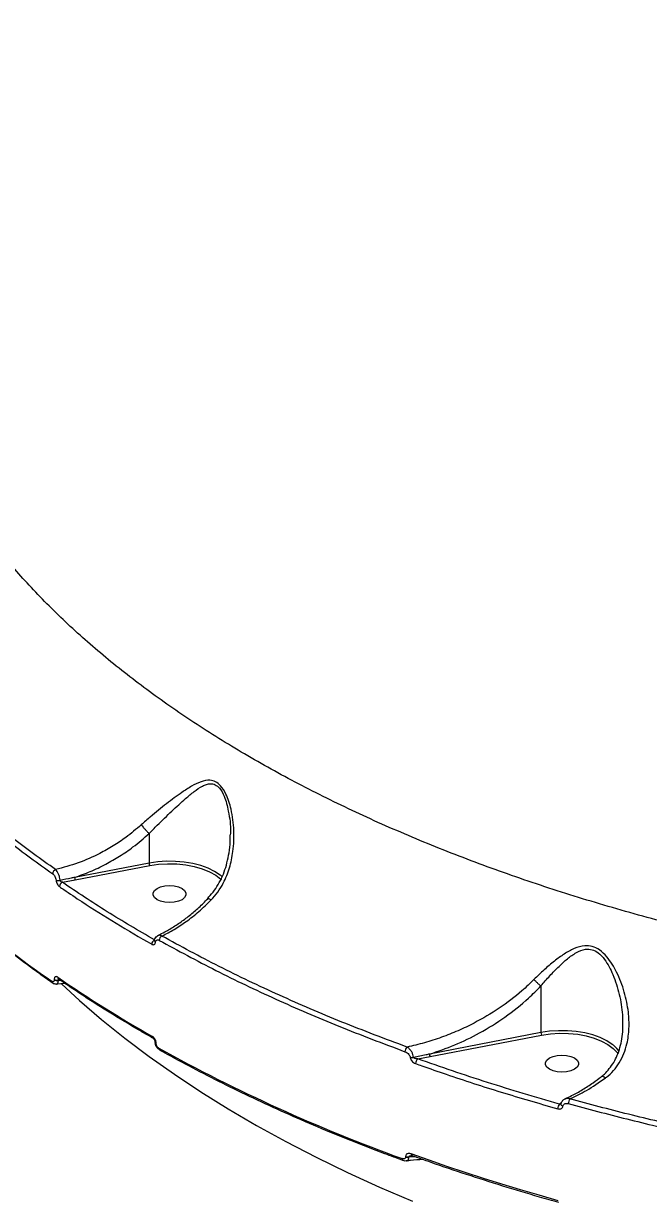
# Model space of a CAD drawing. Header units: millimetres. Extents: x -4781 to 5098, y -4410 to 4664.
# Drawn here: x -1926.1 to -1756.6, y 28 to 346.7 of the extents above; entities that cross this region are included whole.
import ezdxf

# ---------------------------------------------------------------- set-up
doc = ezdxf.new("R2010")
doc.units = ezdxf.units.MM
for name, color, linetype in [('DIKOM_ОБЪЕКТ', 7, 'Continuous'), ('DIKOM_РАЗМЕР_ЗОНА', 7, 'Continuous'), ('DIKOM_РАЗМЕР_ОБЪЕКТА', 7, 'Continuous')]:
    doc.layers.add(name, color=color, linetype=linetype)
doc.styles.add('style1', font='arial.ttf', dxfattribs={"width": 0.8})
doc.dimstyles.new('1-50', dxfattribs={"dimtxt": 300, "dimasz": 200, "dimexe": 100, "dimexo": 0, "dimgap": 100, "dimtad": 1, "dimtxsty": 'style1', "dimcen": 200, "dimclrd": 7, "dimclre": 7, "dimclrt": 7, "dimadec": 1, "dimazin": 2, "dimtfac": 1, "dimtmove": 0, "dimatfit": 2, "dimfxl": 0, "dimlwd": 25, "dimlwe": 18, "dimarcsym": 0})

# ---------------------------------------------------------------- blocks, each defined once
blk = doc.blocks.new('*D54')
at = {"layer": 'Defpoints', "color": 0, "transparency": 16777216}
for p in [(2534.93, 1098.4), (-3331.22, 763.4), (2534.93, -3200.56)]:
    blk.add_point(p, dxfattribs=at)
at = {"layer": 'DIKOM_РАЗМЕР_ОБЪЕКТА', "color": 7, "lineweight": 18, "transparency": 16777216}
for p, q in [((2534.93, 1098.4), (2534.93, -3300.56)), ((-3331.22, 763.4), (-3331.22, -3300.56))]:
    blk.add_line(p, q, dxfattribs=at)
at = {"layer": 'DIKOM_РАЗМЕР_ОБЪЕКТА', "color": 7, "lineweight": 25, "transparency": 16777216}
blk.add_line((-3131.22, -3200.56), (2334.93, -3200.56), dxfattribs=at)
at = {"layer": 'DIKOM_РАЗМЕР_ОБЪЕКТА', "color": 7, "transparency": 16777216}
for points in [[(-3131.22, -3167.23), (-3131.22, -3233.9), (-3331.22, -3200.56)], [(2334.93, -3167.23), (2334.93, -3233.9), (2534.93, -3200.56)]]:
    blk.add_solid(points, dxfattribs=at)
at = {"layer": 'DIKOM_РАЗМЕР_ОБЪЕКТА', "color": 7, "transparency": 16777216, "insert": (941.13, -2947.39), "char_height": 300, "attachment_point": 5, "style": 'style1'}
blk.add_mtext('5870', dxfattribs=at)
blk = doc.blocks.new('*D57')
at = {"layer": 'Defpoints', "color": 0, "transparency": 16777216}
for p in [(4034.06, 1180.11), (-4781.22, 856.14), (4034.06, -4310.06)]:
    blk.add_point(p, dxfattribs=at)
at = {"layer": 'DIKOM_РАЗМЕР_ЗОНА', "color": 7, "lineweight": 18, "transparency": 16777216}
for p, q in [((4034.06, 1180.11), (4034.06, -4410.06)), ((-4781.22, 856.14), (-4781.22, -4410.06))]:
    blk.add_line(p, q, dxfattribs=at)
at = {"layer": 'DIKOM_РАЗМЕР_ЗОНА', "color": 7, "lineweight": 25, "transparency": 16777216}
blk.add_line((-4581.22, -4310.06), (3834.06, -4310.06), dxfattribs=at)
at = {"layer": 'DIKOM_РАЗМЕР_ЗОНА', "color": 7, "transparency": 16777216}
for points in [[(-4581.22, -4276.72), (-4581.22, -4343.39), (-4781.22, -4310.06)], [(3834.06, -4276.72), (3834.06, -4343.39), (4034.06, -4310.06)]]:
    blk.add_solid(points, dxfattribs=at)
at = {"layer": 'DIKOM_РАЗМЕР_ЗОНА', "color": 7, "transparency": 16777216, "insert": (-1490.8, -4056.88), "char_height": 300, "attachment_point": 5, "style": 'style1'}
blk.add_mtext('8820', dxfattribs=at)

msp = doc.modelspace()

# ---------------------------------------------------------------- linework, layer by layer
at = {"layer": 'DIKOM_ОБЪЕКТ', "color": 7, "linetype": 'Continuous', "lineweight": 15}
for p, q in [((-1892.049, 126.809), (-1892.049, 118.81)), ((-1892.049, 118.81), (-1912.25, 114.904)), ((-1912.074, 114.234), (-1891.877, 118.139)), ((-1872.2, 115.048), (-1872.547, 115.344)), ((-1915.571, 113.573), (-1912.074, 114.234)), ((-1917.783, 87.189), (-1917.783, 87.121)), ((-1914.802, 86.093), (-1917.168, 85.921)), ((-1916.653, 87.008), (-1916.266, 87.077)), ((-1916.653, 86.94), (-1916.653, 87.008)), ((-1916.092, 86.96), (-1916.653, 86.94)), ((-1785.789, 85.443), (-1785.789, 72.79)), ((-1890.372, 70.171), (-1890.372, 70.217)), ((-1785.789, 72.79), (-1816.007, 66.947)), ((-1815.831, 66.277), (-1785.613, 72.12)), ((-1890.11, 69.823), (-1890.11, 69.87)), ((-1819.191, 65.639), (-1815.831, 66.277)), ((-1780.311, 53.599), (-1780.755, 53.408)), ((-1780.321, 53.438), (-1780.319, 53.45)), ((-1822.488, 39.151), (-1822.488, 39.062)), ((-1821.588, 39.084), (-1820.482, 39.278)), ((-1819.963, 39.094), (-1821.588, 38.995)), ((-1821.588, 38.995), (-1821.588, 39.084)), ((-1820.722, 39.364), (-1820.732, 39.367))]:
    msp.add_line(p, q, dxfattribs=at)
at = {"layer": 'DIKOM_ОБЪЕКТ', "color": 7, "linetype": 'Continuous', "lineweight": 15, "flags": 128}
for points in [[(-1872.547, 115.344), (-1872.806, 115.549), (-1874.301, 116.53), (-1876.059, 117.388), (-1878.041, 118.104), (-1880.206, 118.663), (-1882.506, 119.053), (-1884.892, 119.265), (-1887.312, 119.295), (-1889.716, 119.142), (-1892.049, 118.81)], [(-1891.877, 118.139), (-1889.486, 118.474), (-1887.024, 118.614), (-1884.548, 118.558), (-1882.12, 118.304), (-1879.796, 117.861), (-1877.634, 117.238), (-1875.683, 116.451), (-1873.993, 115.518), (-1872.602, 114.462), (-1872.455, 114.326)], [(-1886.499, 112.696), (-1885.231, 112.602), (-1884.066, 112.328), (-1883.098, 111.896), (-1882.406, 111.341), (-1882.045, 110.708), (-1882.045, 110.049), (-1882.406, 109.416), (-1883.098, 108.861), (-1884.066, 108.429), (-1885.231, 108.155), (-1886.499, 108.061), (-1887.767, 108.155), (-1888.932, 108.429), (-1889.9, 108.861), (-1890.592, 109.416), (-1890.953, 110.049), (-1890.953, 110.708), (-1890.592, 111.341), (-1889.9, 111.896), (-1888.932, 112.328), (-1887.767, 112.602), (-1886.499, 112.696)], [(-1915.825, 86), (-1910.903, 81.471), (-1904.924, 76.32), (-1898.643, 71.266), (-1892.065, 66.313), (-1885.197, 61.465), (-1878.045, 56.728), (-1870.617, 52.105), (-1862.918, 47.6), (-1854.955, 43.219), (-1846.737, 38.965), (-1838.271, 34.842), (-1829.565, 30.854), (-1820.626, 27.004)], [(-1766.113, 69.34), (-1766.438, 69.596), (-1767.949, 70.576), (-1769.723, 71.431), (-1771.722, 72.143), (-1773.902, 72.696), (-1776.216, 73.078), (-1778.614, 73.281), (-1781.044, 73.3), (-1783.453, 73.136), (-1785.789, 72.79)], [(-1785.613, 72.12), (-1783.22, 72.469), (-1780.751, 72.622), (-1778.266, 72.575), (-1775.824, 72.332), (-1773.486, 71.896), (-1771.307, 71.279), (-1769.339, 70.495), (-1767.632, 69.565), (-1766.225, 68.508), (-1766.128, 68.421)], [(-1766.128, 68.421), (-1765.152, 67.353), (-1764.839, 66.895)], [(-1764.598, 67.754), (-1765.223, 68.512), (-1766.113, 69.34)], [(-1780.081, 66.705), (-1778.813, 66.612), (-1777.648, 66.338), (-1776.68, 65.906), (-1775.988, 65.351), (-1775.627, 64.718), (-1775.627, 64.058), (-1775.988, 63.425), (-1776.68, 62.87), (-1777.648, 62.438), (-1778.813, 62.164), (-1780.081, 62.07), (-1781.349, 62.164), (-1782.514, 62.438), (-1783.482, 62.87), (-1784.175, 63.425), (-1784.535, 64.058), (-1784.535, 64.718), (-1784.175, 65.351), (-1783.482, 65.906), (-1782.514, 66.338), (-1781.349, 66.612), (-1780.081, 66.705)], [(-1779.816, 52.801), (-1780.011, 52.909), (-1780.165, 53.036), (-1780.272, 53.176), (-1780.323, 53.32), (-1780.321, 53.438)], [(-1781.103, 27.158), (-1786.234, 28.622), (-1791.324, 30.123), (-1796.373, 31.661), (-1801.38, 33.235), (-1806.344, 34.845), (-1811.263, 36.49), (-1816.138, 38.17), (-1820.966, 39.886)]]:
    msp.add_lwpolyline(points, dxfattribs=at)
at = {"layer": 'DIKOM_ОБЪЕКТ', "color": 7, "linetype": 'Continuous', "lineweight": 15}
for centre, radius, start, end in [((-1779.629, 288.949), 245.27, 220.98453, 235.54502), ((-1916.855, 115.816), 1.331, 115.15242, 177.10233), ((-1910.938, 114.89), 1.312, 179.38562, 210.00714), ((-1916.623, 115.979), 1.935, 249.88319, 284.29069), ((-1915.043, 112.352), 1.33, 113.3863, 177.3289), ((-1887.867, 97.769), 1.434, 120.75616, 177.81224), ((-1889.913, 96.712), 1.415, 118.41473, 177.99867), ((-1890.065, 97.729), 0.506, 175.86637, 240.03649), ((-1917.792, 86.668), 0.602, 176.33399, 232.15246), ((-1916.98, 88.587), 1.612, 240.1237, 281.70894), ((-1916.98, 88.516), 1.61, 240.09252, 281.74013), ((-1916.239, 87.786), 0.605, 176.52075, 232.19917), ((-1721.976, 370.642), 343.453, 235.43263, 240.4958), ((-1890.556, 71.676), 0.568, 174.66135, 235.80628), ((-1889.945, 70.22), 0.43, 187.33183, 247.5233), ((-1889.949, 70.263), 0.424, 185.3533, 247.78954), ((-1784.477, 72.776), 1.311, 179.40589, 210.0069), ((-1888.862, 68.528), 0.571, 174.82719, 235.72825), ((-1668.95, 466.14), 454.605, 240.98797, 250.13149), ((-1820.91, 67.587), 1.744, 133.15202, 179.16922), ((-1814.701, 66.932), 1.306, 179.33728, 210.07551), ((-1820.894, 68.126), 2.137, 260.80229, 285.5772), ((-1818.027, 64.352), 1.735, 132.14727, 179.49379), ((-1776.304, 53.499), 2.062, 141.37644, 179.76584), ((-1779.229, 52.108), 2.005, 139.55846, 179.985), ((-1822.932, 38.519), 0.528, 171.63806, 237.12305), ((-1821.908, 40.866), 1.81, 251.32851, 280.18304), ((-1821.908, 40.782), 1.815, 251.36873, 280.14282), ((-1820.453, 39.805), 0.52, 171.09154, 237.53025)]:
    msp.add_arc(centre, radius, start, end, dxfattribs=at)
for points, knots in [([(-1641.636, 84.127), (-1648.659, 84.784), (-1662.727, 86.099), (-1683.534, 88.858), (-1704.064, 92.172), (-1724.201, 96.084), (-1743.856, 100.561), (-1762.964, 105.598), (-1781.479, 111.198), (-1799.385, 117.339), (-1816.629, 124), (-1833.135, 131.146), (-1848.822, 138.748), (-1863.64, 146.786), (-1877.544, 155.258), (-1890.53, 164.139), (-1902.562, 173.399), (-1913.587, 182.993), (-1923.552, 192.878), (-1932.421, 203.032), (-1940.156, 213.445), (-1946.764, 224.093), (-1952.235, 234.938), (-1956.533, 245.929), (-1959.682, 257.018), (-1961.501, 268.178), (-1962.241, 275.98), (-1962.035, 280.055), (-1962.018, 280.39)], [0, 0, 0, 0, 0.0397188, 0.0795629, 0.1194709, 0.1593792, 0.1992233, 0.2389422, 0.2786624, 0.3185074, 0.3584166, 0.3983257, 0.4381713, 0.4778916, 0.5176401, 0.5575131, 0.5974499, 0.6373872, 0.6772603, 0.7170089, 0.7568217, 0.796759, 0.8367603, 0.8767619, 0.9167, 0.956513, 0.9964242, 1, 1, 1, 1]), ([(-1964.818, 157.469), (-1963.363, 155.793), (-1959.109, 150.89), (-1951.365, 142.925), (-1941.251, 133.65), (-1930.273, 124.593), (-1922.213, 118.786), (-1918.184, 115.883)], [0, 0, 0, 0, 0.1144531, 0.3347657, 0.5550742, 0.7775382, 1, 1, 1, 1]), ([(-1917.421, 117.02), (-1921.403, 119.889), (-1929.369, 125.626), (-1940.301, 134.628), (-1950.439, 143.91), (-1958.231, 151.918), (-1962.503, 156.841), (-1963.955, 158.513)], [0, 0, 0, 0, 0.2203106, 0.4406202, 0.6630836, 0.8855441, 1, 1, 1, 1]), ([(-1875.232, 108.785), (-1874.609, 109.489), (-1873.35, 110.911), (-1871.614, 113.808), (-1870.131, 117.485), (-1869.124, 122.293), (-1868.905, 127.689), (-1869.49, 132.269), (-1870.396, 135.545), (-1871.27, 137.783), (-1872.469, 139.741), (-1874.026, 140.978), (-1875.847, 141.429), (-1878.035, 140.948), (-1880.543, 139.692), (-1883.613, 137.705), (-1887.312, 134.933), (-1891.047, 131.909), (-1893.361, 129.889), (-1894.179, 129.175)], [0, 0, 0, 0, 0.0443355, 0.0895877, 0.1599508, 0.2324625, 0.3224938, 0.4152113, 0.4503602, 0.4859289, 0.5329408, 0.5664257, 0.5998029, 0.6530969, 0.7102627, 0.7686655, 0.8578759, 0.9497868, 1, 1, 1, 1]), ([(-1892.056, 126.829), (-1892.054, 126.831), (-1891.308, 127.577), (-1889.235, 129.673), (-1885.887, 132.928), (-1882.587, 135.954), (-1879.859, 138.258), (-1877.985, 139.515), (-1876.504, 140.17), (-1875.359, 140.405), (-1874.108, 140.19), (-1872.735, 139.041), (-1871.731, 137.141), (-1871.007, 134.978), (-1870.305, 131.742), (-1869.873, 128.867), (-1870.024, 126.718), (-1870.041, 126.474)], [0, 0, 0, 0, 0.0002392, 0.074854, 0.2105113, 0.346314, 0.4312086, 0.5158836, 0.5533114, 0.5906107, 0.6352528, 0.6796451, 0.7442894, 0.7952583, 0.8463357, 0.9825564, 1, 1, 1, 1]), ([(-1918.161, 86.192), (-1919.353, 87.035), (-1922.812, 89.479), (-1928.342, 93.597), (-1934.659, 98.575), (-1940.706, 103.642), (-1946.483, 108.794), (-1951.984, 114.026), (-1957.202, 119.335), (-1961.387, 123.884), (-1963.787, 126.672), (-1964.626, 127.646)], [0, 0, 0, 0, 0.0652735, 0.189296, 0.3133227, 0.4373482, 0.5613713, 0.685388, 0.8093937, 0.9333916, 1, 1, 1, 1]), ([(-1894.179, 129.175), (-1895.55, 128.009), (-1897.967, 125.954), (-1901.777, 123.42), (-1906.046, 121.011), (-1911.268, 118.673), (-1915.354, 117.575), (-1917.421, 117.02)], [0, 0, 0, 0, 0.2022608, 0.3564058, 0.5119907, 0.7532505, 1, 1, 1, 1]), ([(-1894.179, 129.175), (-1894.165, 129.158), (-1894.028, 128.982), (-1893.707, 128.589), (-1893.164, 127.973), (-1892.579, 127.344), (-1892.23, 127.001), (-1892.056, 126.829)], [0, 0, 0, 0, 0.0261268, 0.2630382, 0.5086835, 0.7543059, 1, 1, 1, 1]), ([(-1912.25, 114.904), (-1910.826, 115.412), (-1907.964, 116.434), (-1903.883, 118.397), (-1900.016, 120.638), (-1896.022, 123.357), (-1893.482, 125.564), (-1892.049, 126.809)], [0, 0, 0, 0, 0.1948141, 0.3916438, 0.5750656, 0.7602113, 1, 1, 1, 1]), ([(-1892.049, 126.809), (-1892.05, 126.813), (-1892.05, 126.819), (-1892.053, 126.826), (-1892.056, 126.829), (-1892.056, 126.829)], [0, 0, 0, 0, 0.5009992, 0.9268421, 1, 1, 1, 1]), ([(-1876.275, 109.199), (-1876.011, 109.46), (-1875.159, 110.301), (-1873.949, 111.936), (-1872.657, 114.077), (-1871.636, 116.407), (-1870.872, 118.926), (-1870.324, 121.66), (-1870.025, 124.206), (-1870.031, 125.845), (-1870.034, 126.473)], [0, 0, 0, 0, 0.0587405, 0.1889144, 0.323011, 0.4584303, 0.595134, 0.7411343, 0.9007139, 1, 1, 1, 1]), ([(-1892.049, 118.81), (-1892.047, 118.759), (-1892.044, 118.657), (-1892.014, 118.487), (-1891.97, 118.328), (-1891.925, 118.22), (-1891.894, 118.164), (-1891.881, 118.145), (-1891.877, 118.139)], [0, 0, 0, 0, 0.214555, 0.4294898, 0.6441769, 0.8587068, 0.9549676, 1, 1, 1, 1]), ([(-1918.184, 115.883), (-1918.078, 115.794), (-1917.866, 115.616), (-1917.586, 115.187), (-1917.383, 114.704), (-1917.307, 114.353), (-1917.29, 114.182), (-1917.288, 114.162)], [0, 0, 0, 0, 0.2486938, 0.4974747, 0.7390353, 0.9702469, 1, 1, 1, 1]), ([(-1916.145, 114.104), (-1916.149, 114.136), (-1916.178, 114.421), (-1916.297, 115.005), (-1916.589, 115.819), (-1916.981, 116.551), (-1917.275, 116.865), (-1917.421, 117.02)], [0, 0, 0, 0, 0.0300279, 0.2639279, 0.5066744, 0.7544088, 1, 1, 1, 1]), ([(-1912.25, 114.904), (-1912.562, 114.837), (-1913.858, 114.56), (-1915.158, 114.301), (-1916.145, 114.104)], [0, 0, 0, 0, 0.2408126, 1, 1, 1, 1]), ([(-1917.288, 114.162), (-1917.26, 113.983), (-1917.206, 113.635), (-1916.982, 113.121), (-1916.698, 112.685), (-1916.48, 112.504), (-1916.371, 112.414)], [0, 0, 0, 0, 0.2592424, 0.5021109, 0.7511256, 1, 1, 1, 1]), ([(-1916.371, 112.414), (-1915.971, 112.14), (-1913.97, 110.767), (-1908.941, 107.411), (-1901.089, 102.424), (-1894.583, 98.65), (-1891.328, 96.761)], [0, 0, 0, 0, 0.0507667, 0.2538539, 0.6266979, 1, 1, 1, 1]), ([(-1915.571, 113.573), (-1915.639, 113.596), (-1915.772, 113.642), (-1915.95, 113.768), (-1916.074, 113.911), (-1916.13, 114.029), (-1916.142, 114.087), (-1916.145, 114.104)], [0, 0, 0, 0, 0.2735845, 0.5340888, 0.7688579, 0.9341499, 1, 1, 1, 1]), ([(-1890.587, 97.957), (-1894.924, 100.481), (-1903.608, 105.536), (-1911.58, 110.892), (-1915.571, 113.573)], [0, 0, 0, 0, 0.4994485, 1, 1, 1, 1]), ([(-1889.643, 99.186), (-1889.015, 99.488), (-1887.484, 100.224), (-1885.058, 101.691), (-1882.392, 103.529), (-1879.792, 105.619), (-1877.705, 107.476), (-1876.535, 108.703), (-1876.165, 109.091)], [0, 0, 0, 0, 0.1348363, 0.3284253, 0.5225527, 0.7166869, 0.9103821, 1, 1, 1, 1]), ([(-1888.6, 99.002), (-1888.559, 99.021), (-1887.432, 99.56), (-1885.212, 100.751), (-1881.888, 102.944), (-1878.513, 105.583), (-1876.331, 107.713), (-1875.232, 108.785)], [0, 0, 0, 0, 0.0089055, 0.241781, 0.477272, 0.7368174, 1, 1, 1, 1]), ([(-1875.232, 108.785), (-1875.262, 108.803), (-1875.394, 108.886), (-1875.677, 109.039), (-1875.995, 109.151), (-1876.088, 109.079), (-1876.129, 109.048)], [0, 0, 0, 0, 0.0659807, 0.2927141, 0.6909138, 1, 1, 1, 1]), ([(-1890.56, 97.763), (-1890.557, 97.806), (-1890.537, 98.089), (-1890.334, 98.535), (-1889.989, 98.97), (-1889.709, 99.077), (-1889.626, 99.108)], [0, 0, 0, 0, 0.0727305, 0.4805181, 0.84670217, 1, 1, 1, 1]), ([(-1888.6, 99.002), (-1888.637, 99.022), (-1888.859, 99.147), (-1889.233, 99.263), (-1889.499, 99.164), (-1889.616, 99.12)], [0, 0, 0, 0, 0.1010672, 0.6027824, 1, 1, 1, 1]), ([(-1822.102, 68.859), (-1828.041, 71.093), (-1839.92, 75.563), (-1856.888, 82.9), (-1873.251, 90.658), (-1883.484, 96.22), (-1888.6, 99.002)], [0, 0, 0, 0, 0.2485948, 0.4971893, 0.7485931, 1, 1, 1, 1]), ([(-1891.328, 96.761), (-1891.305, 96.749), (-1891.168, 96.676), (-1890.919, 96.613), (-1890.629, 96.69), (-1890.407, 96.914), (-1890.347, 97.165), (-1890.318, 97.29)], [0, 0, 0, 0, 0.0489359, 0.2870534, 0.5249338, 0.7624461, 1, 1, 1, 1]), ([(-1890.571, 97.749), (-1890.572, 97.746), (-1890.576, 97.738), (-1890.572, 97.759), (-1890.57, 97.773)], [0, 0, 0, 0, 0.3765332, 1, 1, 1, 1]), ([(-1890.318, 97.29), (-1890.288, 97.416), (-1890.229, 97.668), (-1890.005, 97.894), (-1889.712, 97.971), (-1889.46, 97.909), (-1889.323, 97.836), (-1889.3, 97.824)], [0, 0, 0, 0, 0.2376566, 0.4754552, 0.7136816, 0.9520215, 1, 1, 1, 1]), ([(-1889.3, 97.824), (-1884.23, 95.067), (-1874.092, 89.553), (-1857.767, 81.8), (-1840.711, 74.409), (-1828.672, 69.877), (-1822.653, 67.612)], [0, 0, 0, 0, 0.2485959, 0.4971899, 0.7485968, 1, 1, 1, 1]), ([(-1768.307, 60.48), (-1768.218, 60.547), (-1767.427, 61.148), (-1766.052, 62.446), (-1764.454, 64.597), (-1763.227, 67.062), (-1762.266, 70.173), (-1761.787, 73.961), (-1761.989, 78.698), (-1763.044, 83.887), (-1764.69, 88.258), (-1766.43, 91.404), (-1767.933, 93.499), (-1769.735, 95.228), (-1771.834, 96.251), (-1774.219, 96.453), (-1776.812, 95.679), (-1779.522, 94.156), (-1782.224, 92.178), (-1784.956, 89.857), (-1786.768, 88.083), (-1787.68, 87.191)], [0, 0, 0, 0, 0.0056277, 0.0501947, 0.0960212, 0.1433398, 0.1917773, 0.2623055, 0.3349929, 0.4257396, 0.5191853, 0.558728, 0.5987804, 0.643822, 0.679932, 0.7160741, 0.7691282, 0.8231987, 0.8784507, 0.9388501, 1, 1, 1, 1]), ([(-1785.792, 85.451), (-1785.791, 85.453), (-1785.014, 86.409), (-1783.378, 88.235), (-1780.999, 90.706), (-1778.639, 92.867), (-1776.286, 94.541), (-1774.019, 95.503), (-1771.906, 95.424), (-1770.06, 94.443), (-1768.53, 92.737), (-1767.261, 90.676), (-1765.802, 87.534), (-1764.444, 83.178), (-1763.642, 78.601), (-1763.65, 75.904), (-1763.652, 75.052)], [0, 0, 0, 0, 0.0001177, 0.0884753, 0.1768405, 0.2547071, 0.33235, 0.404167, 0.451113, 0.4979216, 0.5584866, 0.6144439, 0.6705237, 0.8043337, 0.938191, 1, 1, 1, 1]), ([(-1917.783, 87.121), (-1917.789, 87.033), (-1917.802, 86.857), (-1917.9, 86.681), (-1918.046, 86.594), (-1918.218, 86.603), (-1918.339, 86.674), (-1918.393, 86.706)], [0, 0, 0, 0, 0.2040863, 0.4079697, 0.6134773, 0.8265231, 1, 1, 1, 1]), ([(-1917.173, 85.936), (-1917.218, 85.925), (-1917.409, 85.879), (-1917.759, 85.976), (-1918.042, 86.089), (-1918.161, 86.193), (-1918.162, 86.194)], [0, 0, 0, 0, 0.128607, 0.5489203, 0.9951846, 1, 1, 1, 1]), ([(-1916.843, 87.823), (-1916.926, 87.872), (-1917.114, 87.981), (-1917.38, 87.992), (-1917.603, 87.856), (-1917.754, 87.588), (-1917.773, 87.322), (-1917.783, 87.189)], [0, 0, 0, 0, 0.1742106, 0.389599, 0.5958541, 0.7978839, 1, 1, 1, 1]), ([(-1917.169, 85.932), (-1917.151, 85.929), (-1917.039, 85.911), (-1916.875, 86.074), (-1916.704, 86.41), (-1916.67, 86.763), (-1916.653, 86.94)], [0, 0, 0, 0, 0.0596486, 0.3723706, 0.6857311, 1, 1, 1, 1]), ([(-1916.653, 87.008), (-1916.648, 87.046), (-1916.644, 87.092), (-1916.604, 87.171), (-1916.564, 87.204), (-1916.529, 87.233)], [0, 0, 0, 0, 0.3988324, 0.483903, 1, 1, 1, 1]), ([(-1916.604, 87.302), (-1916.611, 87.308), (-1916.623, 87.315), (-1916.616, 87.313), (-1916.614, 87.312)], [0, 0, 0, 0, 0.6761163, 1, 1, 1, 1]), ([(-1890.876, 71.205), (-1892.229, 71.98), (-1896.154, 74.227), (-1902.466, 78.031), (-1909.713, 82.618), (-1914.322, 85.752), (-1916.609, 87.308)], [0, 0, 0, 0, 0.1498908, 0.4347087, 0.7195411, 1, 1, 1, 1]), ([(-1787.68, 87.191), (-1788.749, 86.157), (-1791.663, 83.339), (-1797.065, 79.276), (-1802.968, 75.774), (-1808.257, 73.252), (-1812.766, 71.461), (-1817.39, 69.952), (-1820.531, 69.223), (-1822.102, 68.859)], [0, 0, 0, 0, 0.1127994, 0.3073781, 0.5062374, 0.6280294, 0.7498308, 0.8749196, 1, 1, 1, 1]), ([(-1787.68, 87.191), (-1787.65, 87.159), (-1787.44, 86.935), (-1787.006, 86.498), (-1786.366, 85.912), (-1785.983, 85.605), (-1785.792, 85.451)], [0, 0, 0, 0, 0.054399, 0.3767308, 0.6883984, 1, 1, 1, 1]), ([(-1816.007, 66.947), (-1813.714, 67.731), (-1809.095, 69.311), (-1802.216, 72.681), (-1795.442, 76.895), (-1789.898, 81.273), (-1786.882, 84.334), (-1785.789, 85.443)], [0, 0, 0, 0, 0.2061791, 0.4154253, 0.6401062, 0.8696066, 1, 1, 1, 1]), ([(-1785.789, 85.443), (-1785.789, 85.444), (-1785.789, 85.447), (-1785.79, 85.45), (-1785.791, 85.451), (-1785.792, 85.451)], [0, 0, 0, 0, 0.4519524, 0.8309973, 1, 1, 1, 1]), ([(-1769.494, 60.821), (-1769.186, 61.058), (-1768.343, 61.705), (-1767.185, 63.007), (-1765.998, 64.704), (-1765.031, 66.636), (-1764.304, 68.769), (-1763.797, 71.106), (-1763.537, 73.218), (-1763.552, 74.572), (-1763.557, 75.058)], [0, 0, 0, 0, 0.0728883, 0.1991432, 0.3321412, 0.4701673, 0.6123019, 0.7567904, 0.9126984, 1, 1, 1, 1]), ([(-1890.11, 69.87), (-1890.115, 69.968), (-1890.127, 70.213), (-1890.249, 70.643), (-1890.478, 71.099), (-1890.782, 71.492), (-1891.009, 71.65), (-1891.122, 71.728)], [0, 0, 0, 0, 0.140799, 0.3552251, 0.5700398, 0.7850037, 1, 1, 1, 1]), ([(-1890.374, 70.222), (-1890.374, 70.245), (-1890.373, 70.302), (-1890.4, 70.455), (-1890.464, 70.653), (-1890.566, 70.864), (-1890.691, 71.04), (-1890.795, 71.149), (-1890.862, 71.198), (-1890.869, 71.201), (-1890.87, 71.202)], [0, 0, 0, 0, 0.0886804, 0.2208248, 0.3687443, 0.5326849, 0.6969574, 0.833711, 0.9576645, 1, 1, 1, 1]), ([(-1889.177, 68.071), (-1889.234, 68.098), (-1889.476, 68.215), (-1889.843, 68.604), (-1890.208, 69.236), (-1890.39, 69.806), (-1890.357, 70.11), (-1890.351, 70.166)], [0, 0, 0, 0, 0.0780886, 0.3328197, 0.6247495, 0.9304014, 1, 1, 1, 1]), ([(-1889.431, 68.58), (-1889.507, 68.632), (-1889.659, 68.737), (-1889.863, 68.999), (-1890.016, 69.303), (-1890.098, 69.592), (-1890.106, 69.757), (-1890.11, 69.823)], [0, 0, 0, 0, 0.2143587, 0.4284589, 0.6429761, 0.8578551, 1, 1, 1, 1]), ([(-1823.218, 38.076), (-1824.861, 38.683), (-1829.625, 40.444), (-1837.369, 43.459), (-1846.381, 47.162), (-1855.191, 50.994), (-1863.794, 54.948), (-1872.185, 59.022), (-1880.211, 63.142), (-1885.827, 66.18), (-1888.739, 67.808), (-1889.183, 68.056)], [0, 0, 0, 0, 0.0688412, 0.1996472, 0.3304599, 0.4612778, 0.5920973, 0.7229194, 0.8537483, 0.9776925, 1, 1, 1, 1]), ([(-1822.653, 67.612), (-1822.444, 67.514), (-1822.075, 67.342), (-1821.637, 66.911), (-1821.344, 66.466), (-1821.272, 66.167), (-1821.236, 66.016)], [0, 0, 0, 0, 0.3292195, 0.5796606, 0.7886302, 1, 1, 1, 1]), ([(-1820.32, 66.067), (-1820.37, 66.319), (-1820.467, 66.812), (-1820.837, 67.579), (-1821.345, 68.278), (-1821.803, 68.679), (-1822.06, 68.834), (-1822.102, 68.859)], [0, 0, 0, 0, 0.22339672, 0.43759754, 0.68500745, 0.94887064, 1, 1, 1, 1]), ([(-1816.007, 66.947), (-1816.319, 66.881), (-1817.755, 66.578), (-1819.194, 66.291), (-1820.32, 66.067)], [0, 0, 0, 0, 0.2174626, 1, 1, 1, 1]), ([(-1821.236, 66.016), (-1821.197, 65.857), (-1821.12, 65.543), (-1820.805, 65.077), (-1820.372, 64.667), (-1819.995, 64.454), (-1819.786, 64.376), (-1819.762, 64.368)], [0, 0, 0, 0, 0.2147505, 0.4258741, 0.681646, 0.9641923, 1, 1, 1, 1]), ([(-1819.191, 65.639), (-1819.35, 65.653), (-1819.626, 65.677), (-1819.972, 65.78), (-1820.18, 65.891), (-1820.285, 65.989), (-1820.31, 66.044), (-1820.32, 66.067)], [0, 0, 0, 0, 0.3756064, 0.6516056, 0.8442203, 0.9348811, 1, 1, 1, 1]), ([(-1819.762, 64.368), (-1819.214, 64.172), (-1816.474, 63.195), (-1808.83, 60.545), (-1796.634, 56.561), (-1786.37, 53.594), (-1781.234, 52.109)], [0, 0, 0, 0, 0.04414058, 0.22072252, 0.61001913, 1, 1, 1, 1]), ([(-1780.755, 53.408), (-1787.312, 55.31), (-1800.444, 59.119), (-1812.936, 63.464), (-1819.191, 65.639)], [0, 0, 0, 0, 0.499271, 1, 1, 1, 1]), ([(-1779.229, 54.848), (-1778.637, 55.116), (-1777.07, 55.827), (-1774.536, 57.277), (-1771.863, 58.983), (-1770.196, 60.257), (-1769.47, 60.813)], [0, 0, 0, 0, 0.1798331, 0.4760259, 0.7716124, 1, 1, 1, 1]), ([(-1768.307, 60.48), (-1768.337, 60.501), (-1768.527, 60.638), (-1768.879, 60.829), (-1769.262, 60.92), (-1769.398, 60.812), (-1769.454, 60.768)], [0, 0, 0, 0, 0.059222, 0.379725, 0.7481325, 1, 1, 1, 1]), ([(-1777.915, 54.786), (-1776.426, 55.504), (-1773.17, 57.073), (-1770.017, 59.282), (-1768.307, 60.48)], [0, 0, 0, 0, 0.4574429, 1, 1, 1, 1]), ([(-1780.311, 53.437), (-1780.308, 53.468), (-1780.279, 53.772), (-1779.981, 54.263), (-1779.564, 54.692), (-1779.27, 54.782), (-1779.219, 54.798)], [0, 0, 0, 0, 0.0502595, 0.4929376, 0.9118822, 1, 1, 1, 1]), ([(-1777.915, 54.786), (-1777.986, 54.812), (-1778.293, 54.922), (-1778.765, 54.985), (-1779.081, 54.851), (-1779.208, 54.797)], [0, 0, 0, 0, 0.1517962, 0.6599786, 1, 1, 1, 1]), ([(-1712.63, 40.299), (-1718.214, 41.297), (-1729.381, 43.293), (-1745.834, 46.759), (-1762.07, 50.542), (-1772.633, 53.372), (-1777.915, 54.786)], [0, 0, 0, 0, 0.24909612, 0.49819379, 0.74909704, 1, 1, 1, 1]), ([(-1781.234, 52.109), (-1781.186, 52.097), (-1780.978, 52.044), (-1780.623, 52.036), (-1780.234, 52.169), (-1779.94, 52.424), (-1779.857, 52.675), (-1779.816, 52.801)], [0, 0, 0, 0, 0.0733389, 0.3226105, 0.5550778, 0.7773423, 1, 1, 1, 1]), ([(-1780.282, 53.501), (-1780.327, 53.482), (-1780.451, 53.431), (-1780.616, 53.411), (-1780.729, 53.409), (-1780.755, 53.408)], [0, 0, 0, 0, 0.3057436, 0.8406014, 1, 1, 1, 1]), ([(-1779.816, 52.801), (-1779.774, 52.928), (-1779.691, 53.182), (-1779.392, 53.44), (-1778.995, 53.579), (-1778.63, 53.573), (-1778.415, 53.52), (-1778.366, 53.508)], [0, 0, 0, 0, 0.2210675, 0.4417889, 0.6745041, 0.9251041, 1, 1, 1, 1]), ([(-1778.366, 53.508), (-1773.111, 52.1), (-1762.6, 49.284), (-1746.37, 45.497), (-1729.843, 42.009), (-1718.569, 39.994), (-1712.933, 38.986)], [0, 0, 0, 0, 0.2490963, 0.4981935, 0.749097, 1, 1, 1, 1]), ([(-1822.488, 39.062), (-1822.496, 38.984), (-1822.512, 38.828), (-1822.634, 38.657), (-1822.82, 38.544), (-1823.079, 38.505), (-1823.303, 38.542), (-1823.434, 38.589), (-1823.454, 38.595)], [0, 0, 0, 0, 0.1672788, 0.3344473, 0.5090439, 0.7130285, 0.9577599, 1, 1, 1, 1]), ([(-1820.966, 39.886), (-1820.995, 39.896), (-1821.201, 39.967), (-1821.557, 40.024), (-1821.968, 39.956), (-1822.259, 39.776), (-1822.45, 39.511), (-1822.475, 39.271), (-1822.488, 39.151)], [0, 0, 0, 0, 0.0392391, 0.2872568, 0.4951889, 0.6710059, 0.8352252, 1, 1, 1, 1]), ([(-1822.285, 37.972), (-1822.21, 37.98), (-1822.031, 37.997), (-1821.813, 38.201), (-1821.637, 38.531), (-1821.605, 38.84), (-1821.588, 38.995)], [0, 0, 0, 0, 0.1939215, 0.4616185, 0.7279807, 1, 1, 1, 1]), ([(-1817.771, 38.316), (-1818.901, 38.271), (-1820.398, 38.211), (-1821.911, 38.001), (-1822.282, 37.95)], [0, 0, 0, 0, 0.7550582, 1, 1, 1, 1]), ([(-1821.588, 39.084), (-1821.585, 39.106), (-1821.58, 39.149), (-1821.522, 39.232), (-1821.391, 39.318), (-1821.212, 39.384), (-1821.08, 39.404), (-1821.027, 39.412)], [0, 0, 0, 0, 0.102819, 0.2047767, 0.453904, 0.7780007, 1, 1, 1, 1]), ([(-1820.726, 39.353), (-1820.776, 39.374), (-1820.906, 39.428), (-1821.02, 39.417), (-1821.019, 39.419), (-1821.019, 39.42)], [0, 0, 0, 0, 0.3299943, 0.8494838, 1, 1, 1, 1]), ([(-1780.895, 26.647), (-1782.665, 27.149), (-1787.8, 28.606), (-1796.182, 31.125), (-1805.978, 34.252), (-1814.145, 37.014), (-1819.017, 38.754), (-1820.732, 39.367)], [0, 0, 0, 0, 0.129324, 0.3750439, 0.6207775, 0.8665159, 1, 1, 1, 1]), ([(-1822.281, 37.958), (-1822.293, 37.955), (-1822.491, 37.903), (-1822.821, 37.941), (-1823.107, 38.058), (-1823.213, 38.102)], [0, 0, 0, 0, 0.0412778, 0.6435644, 1, 1, 1, 1])]:
    msp.add_open_spline(points, degree=3, knots=knots, dxfattribs=at)

# ---------------------------------------------------------------- dimensions: what is measured, and where the dimension line sits
at = {"layer": 'DIKOM_РАЗМЕР_ЗОНА'}
dim = msp.add_linear_dim(base=(4034.06, -4310.056), p1=(-4781.222, 856.139), p2=(4034.06, 1180.105), text='8820', dimstyle='1-50', dxfattribs=at)
dim.commit()
dim.dimension.update_dxf_attribs({"geometry": '*D57', "text_midpoint": (-1490.8, -4310.056), "dimtype": 160})
at = {"layer": 'DIKOM_РАЗМЕР_ОБЪЕКТА'}
dim = msp.add_linear_dim(base=(2534.928, -3200.563), p1=(-3331.222, 763.397), p2=(2534.928, 1098.401), text='5870', dimstyle='1-50', dxfattribs=at)
dim.commit()
dim.dimension.update_dxf_attribs({"geometry": '*D54', "text_midpoint": (941.132, -3200.563), "dimtype": 160})

doc.saveas('drawing.dxf')
